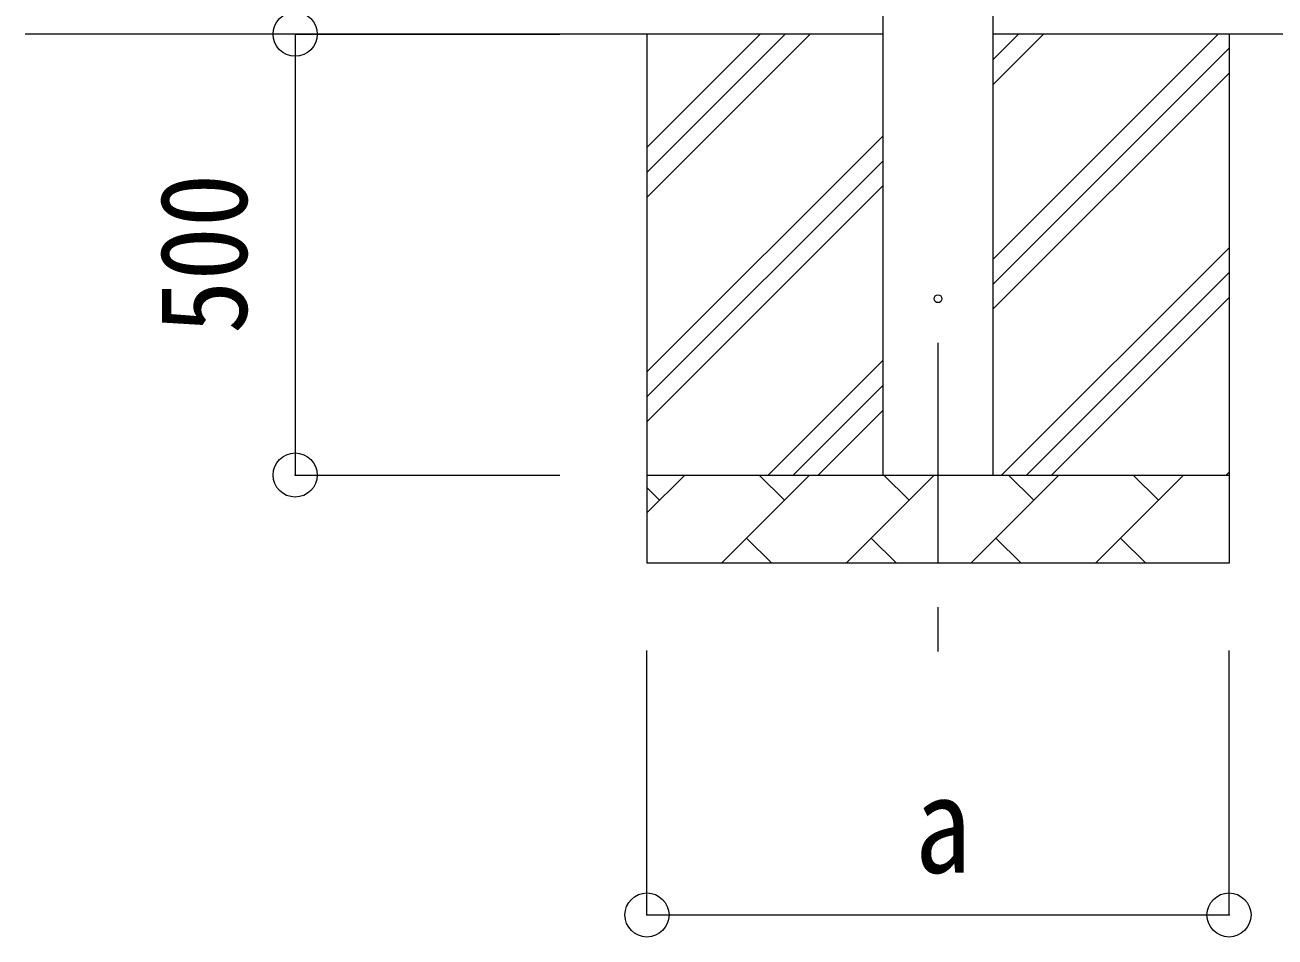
# Model space of a CAD drawing. Units: millimetres at full size, sheet at 1:50; details may follow other scales. Extents: x -14053 to 14053, y -9700 to 9700.
# Drawn here: x -12096 to -10679, y -105 to 929 of the extents above; entities that cross this region are included whole.
import ezdxf
from ezdxf.enums import TextEntityAlignment as Align

# ---------------------------------------------------------------- set-up
doc = ezdxf.new("R2010")
doc.units = ezdxf.units.MM
doc.header["$LTSCALE"] = 50
doc.header["$PDMODE"] = 32
doc.header["$PDSIZE"] = 50
doc.linetypes.add('CHAIN1', pattern=[8, 5, -1, 1, -1])
for name, color, linetype, lineweight in [('0-2_建具', 4, 'Continuous', 9), ('0-3_階段', 7, 'CHAIN1', 9), ('0-4_設備', 7, 'Continuous', 9), ('0-6_手摺', 5, 'Continuous', 5), ('0-8_外構', 6, 'Continuous', 9)]:
    doc.layers.add(name, color=color, linetype=linetype, lineweight=lineweight)
doc.styles.add('ＭＳ ゴシック', font='')
doc.styles.get('ＭＳ ゴシック').set_extended_font_data('MS Gothic')

msp = doc.modelspace()

# ---------------------------------------------------------------- linework, layer by layer
at = {"layer": '0-2_建具'}
for p, q in [((-11123.46, 3273.53), (-11123.46, 418.53)), ((-10998.46, 418.53), (-10998.46, 3273.53))]:
    msp.add_line(p, q, dxfattribs=at)
msp.add_circle((-11060.96, 618.53), 4.5, dxfattribs=at)
at = {"layer": '0-3_階段'}
msp.add_line((-11060.96, 568.53), (-11060.96, 206.88), dxfattribs=at)
at = {"layer": '0-4_設備'}
for p, q in [((-11123.46, 918.53), (-12096.27, 918.53)), ((-11390.96, 918.53), (-11390.96, 318.53)), ((-11390.96, 733.48), (-11205.91, 918.53)), ((-11390.96, 761.77), (-11234.19, 918.53)), ((-11390.96, 790.05), (-11262.48, 918.53)), ((-10998.46, 663.44), (-10743.36, 918.53)), ((-10998.46, 861.43), (-10941.35, 918.53)), ((-10998.46, 889.71), (-10969.63, 918.53)), ((-5850.46, 918.53), (-10998.46, 918.53)), ((-10730.96, 918.53), (-10730.96, 318.53)), ((-10998.46, 635.15), (-10730.96, 902.65)), ((-10998.46, 606.87), (-10730.96, 874.37)), ((-11390.96, 535.49), (-11123.46, 802.99)), ((-11390.96, 507.21), (-11123.46, 774.71)), ((-11390.96, 478.93), (-11123.46, 746.43)), ((-10988.8, 418.53), (-10730.96, 676.38)), ((-10960.52, 418.53), (-10730.96, 648.09)), ((-10932.23, 418.53), (-10730.96, 619.81)), ((-11253.36, 418.53), (-11123.46, 548.44)), ((-11225.08, 418.53), (-11123.46, 520.15)), ((-11196.79, 418.53), (-11123.46, 491.87)), ((-11390.96, 418.53), (-10730.96, 418.53)), ((-11390.96, 375.64), (-11348.07, 418.53)), ((-11306.64, 318.53), (-11206.64, 418.53)), ((-11235.2, 389.98), (-11263.75, 418.53)), ((-11165.22, 318.53), (-11065.22, 418.53)), ((-11093.78, 389.98), (-11122.33, 418.53)), ((-11023.8, 318.53), (-10923.8, 418.53)), ((-10952.36, 389.98), (-10980.91, 418.53)), ((-10882.38, 318.53), (-10782.38, 418.53)), ((-10810.93, 389.98), (-10839.49, 418.53)), ((-10734.24, 418.53), (-10730.96, 421.82)), ((-11376.62, 389.98), (-11390.96, 404.32)), ((-11278.09, 347.09), (-11249.54, 318.53)), ((-11136.67, 347.09), (-11108.12, 318.53)), ((-10995.25, 347.09), (-10966.7, 318.53)), ((-10853.83, 347.09), (-10825.27, 318.53)), ((-10730.96, 318.53), (-11390.96, 318.53))]:
    msp.add_line(p, q, dxfattribs=at)
at = {"layer": '0-6_手摺', "color": 6, "lineweight": 9}
msp.add_line((-11789.96, 918.53), (-11789.96, 418.53), dxfattribs=at)
at = {"layer": '0-8_外構'}
for p, q in [((-11789.96, 918.53), (-11489.96, 918.53)), ((-11789.96, 418.53), (-11489.96, 418.53)), ((-11390.96, -80.47), (-11390.96, 219.53)), ((-10730.96, -80.47), (-10730.96, 219.53)), ((-11390.96, -80.47), (-10730.96, -80.47))]:
    msp.add_line(p, q, dxfattribs=at)
for p in [(-11789.96, 918.53), (-11789.96, 418.53), (-11390.96, -80.47), (-10730.96, -80.47)]:
    msp.add_point(p, dxfattribs=at)

# ---------------------------------------------------------------- texts
at = {"layer": '0-8_外構', "color": 7, "style": 'ＭＳ ゴシック', "width": 0.9}
msp.add_text('500', height=98.97, rotation=90, dxfattribs=at).set_placement((-11814.96, 578.53), align=Align.BOTTOM_LEFT)
at = {"layer": '0-8_外構', "color": 7, "style": 'ＭＳ ゴシック', "width": 0.85}
msp.add_text('a', height=110, dxfattribs=at).set_placement((-11087.21, -65.47), align=Align.BOTTOM_LEFT)

doc.saveas('drawing.dxf')
